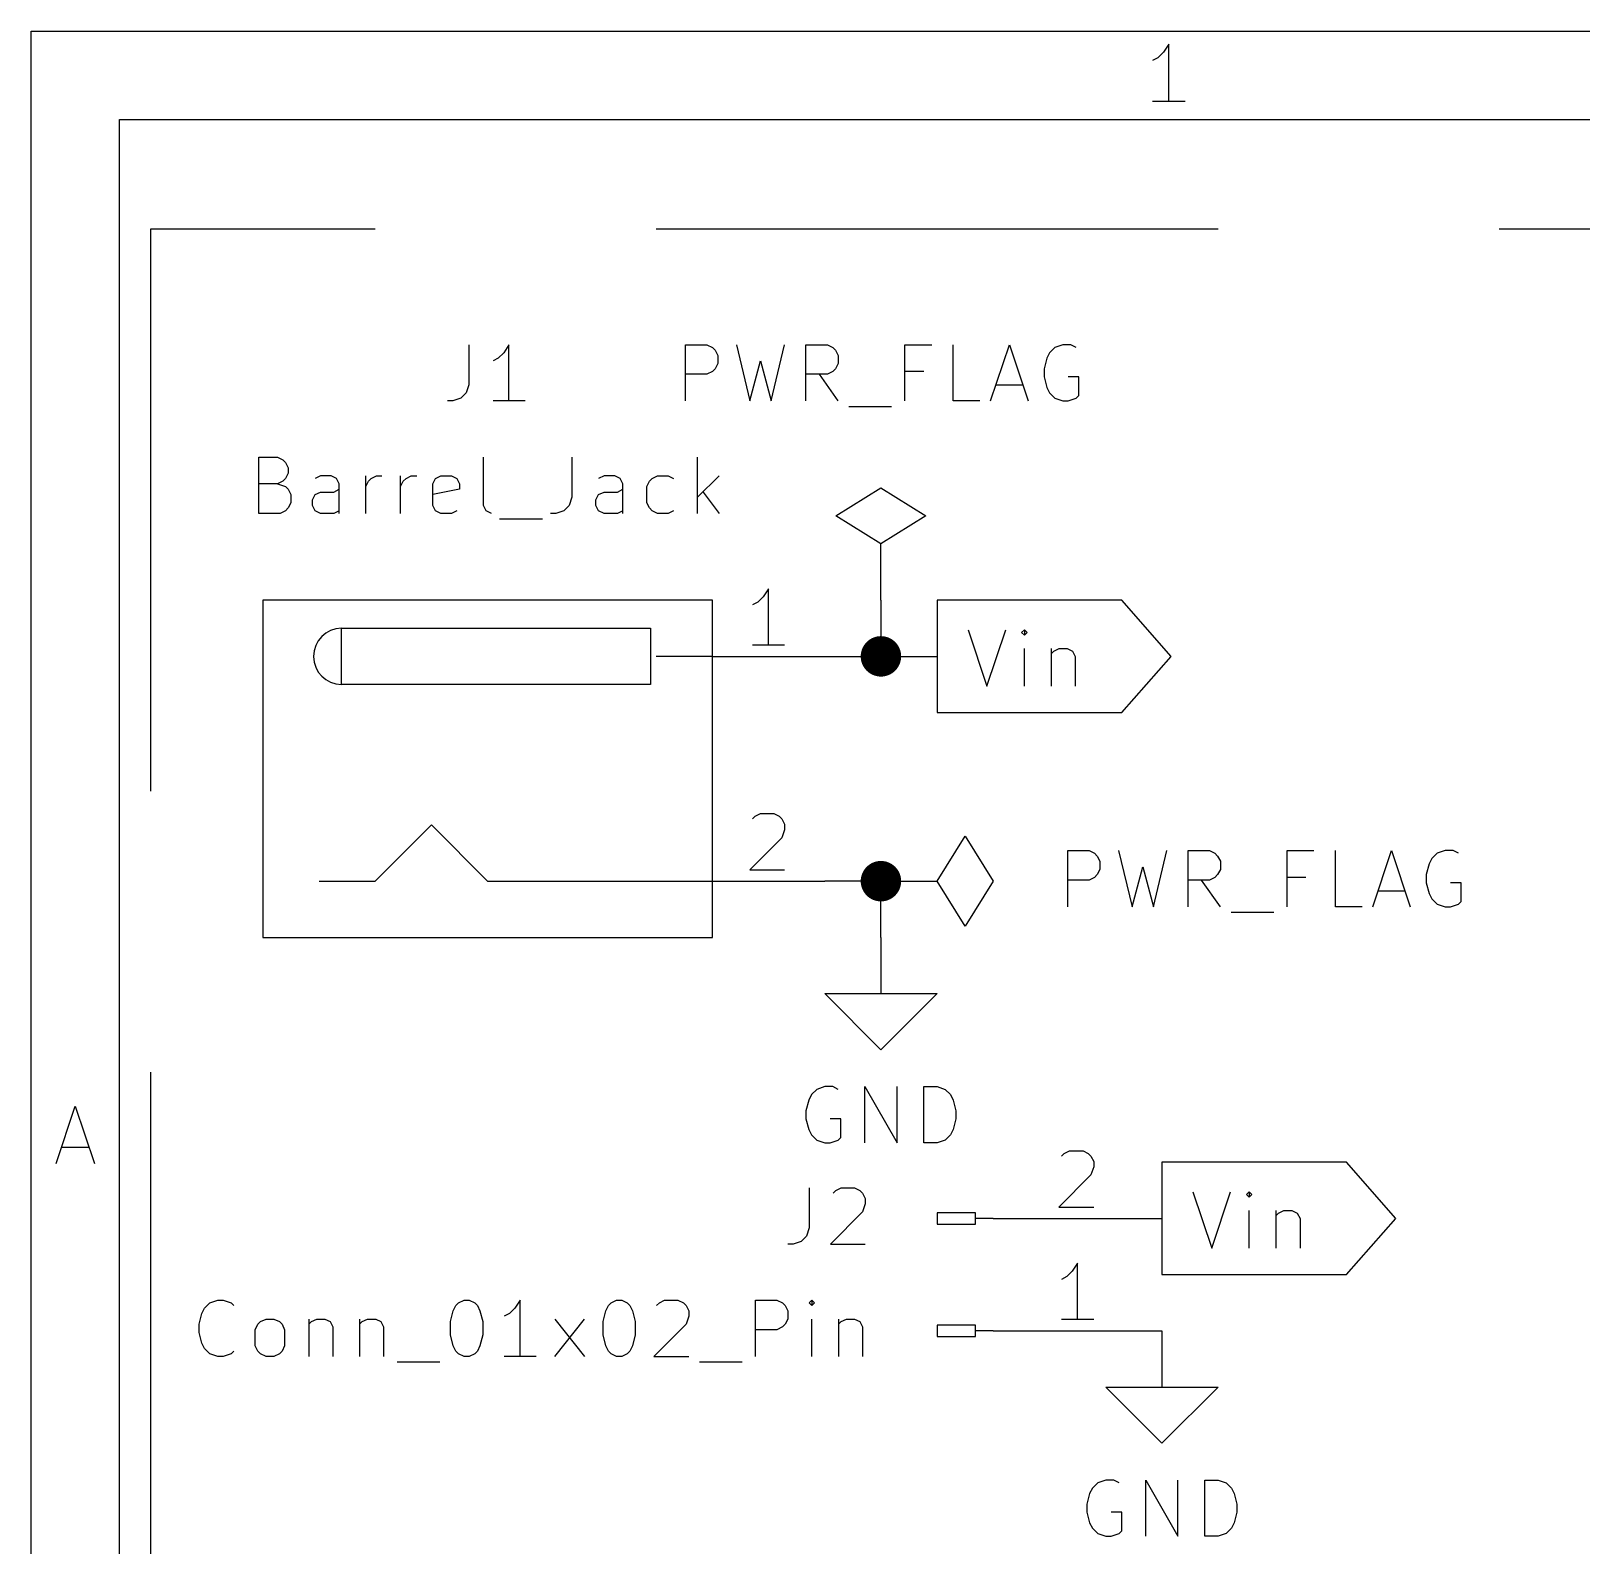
# Model space of a CAD drawing. Extents: x 0.4 to 11.3, y -7.9 to -0.4.
# Drawn here: x 0.394 to 1.774, y -1.741 to -0.394 of the extents above; entities that cross this region are included whole.
import ezdxf

# ---------------------------------------------------------------- set-up
doc = ezdxf.new("R2010")
doc.units = 0
doc.header["$MEASUREMENT"] = 0
doc.linetypes.add('DASHED', pattern=[0.75, 0.5, -0.25])
for name, color, linetype in [('BLUE3', 171, 'CONTINUOUS'), ('CYAN2', 4, 'CONTINUOUS'), ('GREEN3', 91, 'CONTINUOUS'), ('LYELLOW', 51, 'CONTINUOUS'), ('RED2', 1, 'CONTINUOUS'), ('RED3', 11, 'CONTINUOUS')]:
    doc.layers.add(name, color=color, linetype=linetype)

msp = doc.modelspace()

# ---------------------------------------------------------------- linework, layer by layer
at = {"layer": 'BLUE3', "linetype": 'DASHED'}
for p, q in [((0.5, -0.57), (0.5, -3.67)), ((5.2, -0.57), (0.5, -0.57))]:
    msp.add_line(p, q, dxfattribs=at)
at = {"layer": 'CYAN2', "linetype": 'CONTINUOUS'}
for p, q in [((0.7833, -0.6728), (0.7833, -0.7085)), ((0.7833, -0.6728), (0.7833, -0.7085)), ((0.819, -0.6728), (0.8143, -0.6799)), ((0.819, -0.6728), (0.8143, -0.6799)), ((0.819, -0.7228), (0.819, -0.6728)), ((0.819, -0.7228), (0.819, -0.6728)), ((0.9762, -0.7228), (0.9762, -0.6728)), ((0.9762, -0.6728), (0.9952, -0.6728)), ((0.9762, -0.7228), (0.9762, -0.6728)), ((0.9762, -0.6728), (0.9952, -0.6728)), ((0.9952, -0.6728), (1, -0.6752)), ((0.9952, -0.6728), (1, -0.6752)), ((1, -0.6752), (1.0024, -0.6776)), ((1, -0.6752), (1.0024, -0.6776)), ((1.0214, -0.6728), (1.0333, -0.7228)), ((1.0214, -0.6728), (1.0333, -0.7228)), ((1.0524, -0.7228), (1.0643, -0.6728)), ((1.0524, -0.7228), (1.0643, -0.6728)), ((1.0833, -0.7228), (1.0833, -0.6728)), ((1.0833, -0.6728), (1.1024, -0.6728)), ((1.0833, -0.7228), (1.0833, -0.6728)), ((1.0833, -0.6728), (1.1024, -0.6728)), ((1.1024, -0.6728), (1.1071, -0.6752)), ((1.1024, -0.6728), (1.1071, -0.6752)), ((1.1071, -0.6752), (1.1095, -0.6776)), ((1.1071, -0.6752), (1.1095, -0.6776)), ((1.1714, -0.7228), (1.1714, -0.6728)), ((1.1714, -0.6728), (1.1952, -0.6728)), ((1.1714, -0.7228), (1.1714, -0.6728)), ((1.1714, -0.6728), (1.1952, -0.6728)), ((1.2143, -0.7228), (1.2143, -0.6728)), ((1.2143, -0.7228), (1.2143, -0.6728)), ((1.2476, -0.7228), (1.2643, -0.6728)), ((1.2476, -0.7228), (1.2643, -0.6728)), ((1.2643, -0.6728), (1.281, -0.7228)), ((1.2643, -0.6728), (1.281, -0.7228)), ((1.3048, -0.6752), (1.3, -0.6799)), ((1.3048, -0.6752), (1.3, -0.6799)), ((1.3119, -0.6728), (1.3048, -0.6752)), ((1.3119, -0.6728), (1.3048, -0.6752)), ((1.319, -0.6728), (1.3119, -0.6728)), ((1.319, -0.6728), (1.3119, -0.6728)), ((1.3238, -0.6752), (1.319, -0.6728)), ((1.3238, -0.6752), (1.319, -0.6728)), ((0.8095, -0.6847), (0.8048, -0.6871)), ((0.8095, -0.6847), (0.8048, -0.6871)), ((0.8143, -0.6799), (0.8095, -0.6847)), ((0.8143, -0.6799), (0.8095, -0.6847)), ((1.0024, -0.6776), (1.0048, -0.6823)), ((1.0024, -0.6776), (1.0048, -0.6823)), ((1.0048, -0.6895), (1.0024, -0.6942)), ((1.0048, -0.6895), (1.0024, -0.6942)), ((1.0048, -0.6823), (1.0048, -0.6895)), ((1.0048, -0.6823), (1.0048, -0.6895)), ((1.0333, -0.7228), (1.0429, -0.6871)), ((1.0333, -0.7228), (1.0429, -0.6871)), ((1.0429, -0.6871), (1.0524, -0.7228)), ((1.0429, -0.6871), (1.0524, -0.7228)), ((1.1095, -0.6776), (1.1119, -0.6823)), ((1.1095, -0.6776), (1.1119, -0.6823)), ((1.1119, -0.6895), (1.1095, -0.6942)), ((1.1119, -0.6895), (1.1095, -0.6942)), ((1.1119, -0.6823), (1.1119, -0.6895)), ((1.1119, -0.6823), (1.1119, -0.6895)), ((1.2976, -0.6847), (1.2952, -0.6942)), ((1.2976, -0.6847), (1.2952, -0.6942)), ((1.3, -0.6799), (1.2976, -0.6847)), ((1.3, -0.6799), (1.2976, -0.6847)), ((0.9952, -0.699), (0.9762, -0.699)), ((0.9952, -0.699), (0.9762, -0.699)), ((1, -0.6966), (0.9952, -0.699)), ((1, -0.6966), (0.9952, -0.699)), ((1.0024, -0.6942), (1, -0.6966)), ((1.0024, -0.6942), (1, -0.6966)), ((1.1024, -0.699), (1.0833, -0.699)), ((1.1024, -0.699), (1.0833, -0.699)), ((1.1119, -0.7228), (1.0952, -0.699)), ((1.1119, -0.7228), (1.0952, -0.699)), ((1.1071, -0.6966), (1.1024, -0.699)), ((1.1071, -0.6966), (1.1024, -0.699)), ((1.1095, -0.6942), (1.1071, -0.6966)), ((1.1095, -0.6942), (1.1071, -0.6966)), ((1.1881, -0.6966), (1.1714, -0.6966)), ((1.1881, -0.6966), (1.1714, -0.6966)), ((1.2952, -0.6942), (1.2952, -0.7014)), ((1.2952, -0.6942), (1.2952, -0.7014)), ((1.2952, -0.7014), (1.2976, -0.7109)), ((1.2952, -0.7014), (1.2976, -0.7109)), ((1.3262, -0.7014), (1.3167, -0.7014)), ((1.3262, -0.7014), (1.3167, -0.7014)), ((1.3262, -0.718), (1.3262, -0.7014)), ((1.3262, -0.718), (1.3262, -0.7014)), ((0.781, -0.7157), (0.7762, -0.7204)), ((0.781, -0.7157), (0.7762, -0.7204)), ((0.7833, -0.7085), (0.781, -0.7157)), ((0.7833, -0.7085), (0.781, -0.7157)), ((1.2524, -0.7085), (1.2762, -0.7085)), ((1.2524, -0.7085), (1.2762, -0.7085)), ((1.2976, -0.7109), (1.3, -0.7157)), ((1.2976, -0.7109), (1.3, -0.7157)), ((1.3, -0.7157), (1.3048, -0.7204)), ((1.3, -0.7157), (1.3048, -0.7204)), ((0.769, -0.7228), (0.7643, -0.7228)), ((0.769, -0.7228), (0.7643, -0.7228)), ((0.7762, -0.7204), (0.769, -0.7228)), ((0.7762, -0.7204), (0.769, -0.7228)), ((0.8333, -0.7228), (0.8048, -0.7228)), ((0.8333, -0.7228), (0.8048, -0.7228)), ((1.1214, -0.7276), (1.1595, -0.7276)), ((1.1214, -0.7276), (1.1595, -0.7276)), ((1.2381, -0.7228), (1.2143, -0.7228)), ((1.2381, -0.7228), (1.2143, -0.7228)), ((1.3048, -0.7204), (1.3119, -0.7228)), ((1.3048, -0.7204), (1.3119, -0.7228)), ((1.3119, -0.7228), (1.3167, -0.7228)), ((1.3119, -0.7228), (1.3167, -0.7228)), ((1.3167, -0.7228), (1.3238, -0.7204)), ((1.3167, -0.7228), (1.3238, -0.7204)), ((1.3238, -0.7204), (1.3262, -0.718)), ((1.3238, -0.7204), (1.3262, -0.718)), ((0.5964, -0.8228), (0.5964, -0.7728)), ((0.5964, -0.7728), (0.6131, -0.7728)), ((0.5964, -0.8228), (0.5964, -0.7728)), ((0.5964, -0.7728), (0.6131, -0.7728)), ((0.6131, -0.7728), (0.6179, -0.7752)), ((0.6131, -0.7728), (0.6179, -0.7752)), ((0.7964, -0.8157), (0.7964, -0.7728)), ((0.7964, -0.8157), (0.7964, -0.7728)), ((0.875, -0.7728), (0.875, -0.8085)), ((0.875, -0.7728), (0.875, -0.8085)), ((0.9869, -0.8228), (0.9869, -0.7728)), ((0.9869, -0.8228), (0.9869, -0.7728)), ((0.6179, -0.7752), (0.6202, -0.7776)), ((0.6179, -0.7752), (0.6202, -0.7776)), ((0.6202, -0.7776), (0.6226, -0.7823)), ((0.6202, -0.7776), (0.6226, -0.7823)), ((0.6226, -0.7823), (0.6226, -0.7871)), ((0.6226, -0.7823), (0.6226, -0.7871)), ((0.6131, -0.7966), (0.5964, -0.7966)), ((0.6131, -0.7966), (0.5964, -0.7966)), ((0.6179, -0.7942), (0.6131, -0.7966)), ((0.6179, -0.7942), (0.6131, -0.7966)), ((0.6131, -0.7966), (0.6202, -0.799)), ((0.6131, -0.7966), (0.6202, -0.799)), ((0.6202, -0.7919), (0.6179, -0.7942)), ((0.6202, -0.7919), (0.6179, -0.7942)), ((0.6226, -0.7871), (0.6202, -0.7919)), ((0.6226, -0.7871), (0.6202, -0.7919)), ((0.6202, -0.799), (0.6226, -0.8014)), ((0.6202, -0.799), (0.6226, -0.8014)), ((0.6512, -0.7895), (0.6464, -0.7919)), ((0.6512, -0.7895), (0.6464, -0.7919)), ((0.6607, -0.7895), (0.6512, -0.7895)), ((0.6607, -0.7895), (0.6512, -0.7895)), ((0.6655, -0.7919), (0.6607, -0.7895)), ((0.6655, -0.7919), (0.6607, -0.7895)), ((0.6679, -0.7966), (0.6655, -0.7919)), ((0.6679, -0.7966), (0.6655, -0.7919)), ((0.6679, -0.8228), (0.6679, -0.7966)), ((0.6679, -0.8228), (0.6679, -0.7966)), ((0.6917, -0.8228), (0.6917, -0.7895)), ((0.6917, -0.8228), (0.6917, -0.7895)), ((0.6917, -0.799), (0.694, -0.7942)), ((0.6917, -0.799), (0.694, -0.7942)), ((0.694, -0.7942), (0.6964, -0.7919)), ((0.694, -0.7942), (0.6964, -0.7919)), ((0.6964, -0.7919), (0.7012, -0.7895)), ((0.6964, -0.7919), (0.7012, -0.7895)), ((0.7012, -0.7895), (0.706, -0.7895)), ((0.7012, -0.7895), (0.706, -0.7895)), ((0.7226, -0.8228), (0.7226, -0.7895)), ((0.7226, -0.8228), (0.7226, -0.7895)), ((0.7226, -0.799), (0.725, -0.7942)), ((0.7226, -0.799), (0.725, -0.7942)), ((0.725, -0.7942), (0.7274, -0.7919)), ((0.725, -0.7942), (0.7274, -0.7919)), ((0.7274, -0.7919), (0.7321, -0.7895)), ((0.7274, -0.7919), (0.7321, -0.7895)), ((0.7321, -0.7895), (0.7369, -0.7895)), ((0.7321, -0.7895), (0.7369, -0.7895)), ((0.7512, -0.7966), (0.7536, -0.7919)), ((0.7512, -0.7966), (0.7536, -0.7919)), ((0.7512, -0.8157), (0.7512, -0.7966)), ((0.7512, -0.8157), (0.7512, -0.7966)), ((0.7536, -0.7919), (0.7583, -0.7895)), ((0.7536, -0.7919), (0.7583, -0.7895)), ((0.7583, -0.7895), (0.7679, -0.7895)), ((0.7583, -0.7895), (0.7679, -0.7895)), ((0.7679, -0.7895), (0.7726, -0.7919)), ((0.7679, -0.7895), (0.7726, -0.7919)), ((0.7726, -0.7919), (0.775, -0.7966)), ((0.7726, -0.7919), (0.775, -0.7966)), ((0.775, -0.7966), (0.775, -0.8014)), ((0.775, -0.7966), (0.775, -0.8014)), ((0.9036, -0.7895), (0.8988, -0.7919)), ((0.9036, -0.7895), (0.8988, -0.7919)), ((0.9131, -0.7895), (0.9036, -0.7895)), ((0.9131, -0.7895), (0.9036, -0.7895)), ((0.9179, -0.7919), (0.9131, -0.7895)), ((0.9179, -0.7919), (0.9131, -0.7895)), ((0.9202, -0.7966), (0.9179, -0.7919)), ((0.9202, -0.7966), (0.9179, -0.7919)), ((0.9202, -0.8228), (0.9202, -0.7966)), ((0.9202, -0.8228), (0.9202, -0.7966)), ((0.9417, -0.799), (0.944, -0.7942)), ((0.9417, -0.799), (0.944, -0.7942)), ((0.9417, -0.8133), (0.9417, -0.799)), ((0.9417, -0.8133), (0.9417, -0.799)), ((0.944, -0.7942), (0.9464, -0.7919)), ((0.944, -0.7942), (0.9464, -0.7919)), ((0.9464, -0.7919), (0.9512, -0.7895)), ((0.9464, -0.7919), (0.9512, -0.7895)), ((0.9512, -0.7895), (0.9607, -0.7895)), ((0.9512, -0.7895), (0.9607, -0.7895)), ((0.9607, -0.7895), (0.9655, -0.7919)), ((0.9607, -0.7895), (0.9655, -0.7919)), ((1.0059, -0.7895), (0.9869, -0.8085)), ((1.0059, -0.7895), (0.9869, -0.8085)), ((0.6226, -0.8014), (0.625, -0.8061)), ((0.6226, -0.8014), (0.625, -0.8061)), ((0.625, -0.8133), (0.6226, -0.818)), ((0.625, -0.8133), (0.6226, -0.818)), ((0.625, -0.8061), (0.625, -0.8133)), ((0.625, -0.8061), (0.625, -0.8133)), ((0.6441, -0.8109), (0.6464, -0.8061)), ((0.6441, -0.8109), (0.6464, -0.8061)), ((0.6441, -0.8157), (0.6441, -0.8109)), ((0.6441, -0.8157), (0.6441, -0.8109)), ((0.6464, -0.8061), (0.6512, -0.8038)), ((0.6464, -0.8061), (0.6512, -0.8038)), ((0.6512, -0.8038), (0.6631, -0.8038)), ((0.6512, -0.8038), (0.6631, -0.8038)), ((0.6631, -0.8038), (0.6679, -0.8014)), ((0.6631, -0.8038), (0.6679, -0.8014)), ((0.775, -0.8014), (0.7512, -0.8061)), ((0.775, -0.8014), (0.7512, -0.8061)), ((0.875, -0.8085), (0.8726, -0.8157)), ((0.875, -0.8085), (0.8726, -0.8157)), ((0.8964, -0.8109), (0.8988, -0.8061)), ((0.8964, -0.8109), (0.8988, -0.8061)), ((0.8964, -0.8157), (0.8964, -0.8109)), ((0.8964, -0.8157), (0.8964, -0.8109)), ((0.8988, -0.8061), (0.9036, -0.8038)), ((0.8988, -0.8061), (0.9036, -0.8038)), ((0.9036, -0.8038), (0.9155, -0.8038)), ((0.9036, -0.8038), (0.9155, -0.8038)), ((0.9155, -0.8038), (0.9202, -0.8014)), ((0.9155, -0.8038), (0.9202, -0.8014)), ((0.944, -0.818), (0.9417, -0.8133)), ((0.944, -0.818), (0.9417, -0.8133)), ((0.9917, -0.8038), (1.0059, -0.8228)), ((0.9917, -0.8038), (1.0059, -0.8228)), ((0.6155, -0.8228), (0.5964, -0.8228)), ((0.6155, -0.8228), (0.5964, -0.8228)), ((0.6202, -0.8204), (0.6155, -0.8228)), ((0.6202, -0.8204), (0.6155, -0.8228)), ((0.6226, -0.818), (0.6202, -0.8204)), ((0.6226, -0.818), (0.6202, -0.8204)), ((0.6464, -0.8204), (0.6441, -0.8157)), ((0.6464, -0.8204), (0.6441, -0.8157)), ((0.6512, -0.8228), (0.6464, -0.8204)), ((0.6512, -0.8228), (0.6464, -0.8204)), ((0.6631, -0.8228), (0.6512, -0.8228)), ((0.6631, -0.8228), (0.6512, -0.8228)), ((0.6679, -0.8204), (0.6631, -0.8228)), ((0.6679, -0.8204), (0.6631, -0.8228)), ((0.7536, -0.8204), (0.7512, -0.8157)), ((0.7536, -0.8204), (0.7512, -0.8157)), ((0.7583, -0.8228), (0.7536, -0.8204)), ((0.7583, -0.8228), (0.7536, -0.8204)), ((0.7679, -0.8228), (0.7583, -0.8228)), ((0.7679, -0.8228), (0.7583, -0.8228)), ((0.7726, -0.8204), (0.7679, -0.8228)), ((0.7726, -0.8204), (0.7679, -0.8228)), ((0.7988, -0.8204), (0.7964, -0.8157)), ((0.7988, -0.8204), (0.7964, -0.8157)), ((0.8036, -0.8228), (0.7988, -0.8204)), ((0.8036, -0.8228), (0.7988, -0.8204)), ((0.8107, -0.8276), (0.8488, -0.8276)), ((0.8107, -0.8276), (0.8488, -0.8276)), ((0.8607, -0.8228), (0.856, -0.8228)), ((0.8607, -0.8228), (0.856, -0.8228)), ((0.8679, -0.8204), (0.8607, -0.8228)), ((0.8679, -0.8204), (0.8607, -0.8228)), ((0.8726, -0.8157), (0.8679, -0.8204)), ((0.8726, -0.8157), (0.8679, -0.8204)), ((0.8988, -0.8204), (0.8964, -0.8157)), ((0.8988, -0.8204), (0.8964, -0.8157)), ((0.9036, -0.8228), (0.8988, -0.8204)), ((0.9036, -0.8228), (0.8988, -0.8204)), ((0.9155, -0.8228), (0.9036, -0.8228)), ((0.9155, -0.8228), (0.9036, -0.8228)), ((0.9202, -0.8204), (0.9155, -0.8228)), ((0.9202, -0.8204), (0.9155, -0.8228)), ((0.9464, -0.8204), (0.944, -0.818)), ((0.9464, -0.8204), (0.944, -0.818)), ((0.9512, -0.8228), (0.9464, -0.8204)), ((0.9512, -0.8228), (0.9464, -0.8204)), ((0.9607, -0.8228), (0.9512, -0.8228)), ((0.9607, -0.8228), (0.9512, -0.8228)), ((0.9655, -0.8204), (0.9607, -0.8228)), ((0.9655, -0.8204), (0.9607, -0.8228)), ((1.3163, -1.1728), (1.3163, -1.1228)), ((1.3163, -1.1228), (1.3353, -1.1228)), ((1.3353, -1.1228), (1.3401, -1.1252)), ((1.3401, -1.1252), (1.3425, -1.1276)), ((1.3425, -1.1276), (1.3449, -1.1323)), ((1.3615, -1.1228), (1.3734, -1.1728)), ((1.3925, -1.1728), (1.4044, -1.1228)), ((1.4234, -1.1728), (1.4234, -1.1228)), ((1.4234, -1.1228), (1.4425, -1.1228)), ((1.4425, -1.1228), (1.4472, -1.1252)), ((1.4472, -1.1252), (1.4496, -1.1276)), ((1.4496, -1.1276), (1.452, -1.1323)), ((1.5115, -1.1728), (1.5115, -1.1228)), ((1.5115, -1.1228), (1.5353, -1.1228)), ((1.5544, -1.1728), (1.5544, -1.1228)), ((1.5877, -1.1728), (1.6044, -1.1228)), ((1.6044, -1.1228), (1.621, -1.1728)), ((1.6401, -1.1299), (1.6377, -1.1347)), ((1.6449, -1.1252), (1.6401, -1.1299)), ((1.652, -1.1228), (1.6449, -1.1252)), ((1.6591, -1.1228), (1.652, -1.1228)), ((1.6639, -1.1252), (1.6591, -1.1228)), ((1.3425, -1.1442), (1.3401, -1.1466)), ((1.3449, -1.1395), (1.3425, -1.1442)), ((1.3449, -1.1323), (1.3449, -1.1395)), ((1.3734, -1.1728), (1.3829, -1.1371)), ((1.3829, -1.1371), (1.3925, -1.1728)), ((1.4496, -1.1442), (1.4472, -1.1466)), ((1.452, -1.1395), (1.4496, -1.1442)), ((1.452, -1.1323), (1.452, -1.1395)), ((1.6377, -1.1347), (1.6353, -1.1442)), ((1.6353, -1.1442), (1.6353, -1.1514)), ((1.3353, -1.149), (1.3163, -1.149)), ((1.3401, -1.1466), (1.3353, -1.149)), ((1.4425, -1.149), (1.4234, -1.149)), ((1.452, -1.1728), (1.4353, -1.149)), ((1.4472, -1.1466), (1.4425, -1.149)), ((1.5282, -1.1466), (1.5115, -1.1466)), ((1.5925, -1.1585), (1.6163, -1.1585)), ((1.6353, -1.1514), (1.6377, -1.1609)), ((1.6663, -1.1514), (1.6568, -1.1514)), ((1.6663, -1.168), (1.6663, -1.1514)), ((1.5782, -1.1728), (1.5544, -1.1728)), ((1.6377, -1.1609), (1.6401, -1.1657)), ((1.6401, -1.1657), (1.6449, -1.1704)), ((1.6449, -1.1704), (1.652, -1.1728)), ((1.652, -1.1728), (1.6568, -1.1728)), ((1.6568, -1.1728), (1.6639, -1.1704)), ((1.6639, -1.1704), (1.6663, -1.168)), ((1.4615, -1.1776), (1.4996, -1.1776)), ((1.0929, -1.3352), (1.0881, -1.3399)), ((1.0929, -1.3352), (1.0881, -1.3399)), ((1.1, -1.3328), (1.0929, -1.3352)), ((1.1, -1.3328), (1.0929, -1.3352)), ((1.1071, -1.3328), (1.1, -1.3328)), ((1.1071, -1.3328), (1.1, -1.3328)), ((1.1119, -1.3352), (1.1071, -1.3328)), ((1.1119, -1.3352), (1.1071, -1.3328)), ((1.1357, -1.3828), (1.1357, -1.3328)), ((1.1357, -1.3328), (1.1643, -1.3828)), ((1.1357, -1.3828), (1.1357, -1.3328)), ((1.1357, -1.3328), (1.1643, -1.3828)), ((1.1643, -1.3828), (1.1643, -1.3328)), ((1.1643, -1.3828), (1.1643, -1.3328)), ((1.1881, -1.3828), (1.1881, -1.3328)), ((1.1881, -1.3328), (1.2, -1.3328)), ((1.1881, -1.3828), (1.1881, -1.3328)), ((1.1881, -1.3328), (1.2, -1.3328)), ((1.2, -1.3328), (1.2071, -1.3352)), ((1.2, -1.3328), (1.2071, -1.3352)), ((1.2071, -1.3352), (1.2119, -1.3399)), ((1.2071, -1.3352), (1.2119, -1.3399)), ((1.0857, -1.3447), (1.0833, -1.3542)), ((1.0857, -1.3447), (1.0833, -1.3542)), ((1.0881, -1.3399), (1.0857, -1.3447)), ((1.0881, -1.3399), (1.0857, -1.3447)), ((1.2119, -1.3399), (1.2143, -1.3447)), ((1.2119, -1.3399), (1.2143, -1.3447)), ((1.2143, -1.3447), (1.2167, -1.3542)), ((1.2143, -1.3447), (1.2167, -1.3542)), ((1.0833, -1.3542), (1.0833, -1.3614)), ((1.0833, -1.3542), (1.0833, -1.3614)), ((1.0833, -1.3614), (1.0857, -1.3709)), ((1.0833, -1.3614), (1.0857, -1.3709)), ((1.1143, -1.3614), (1.1048, -1.3614)), ((1.1143, -1.3614), (1.1048, -1.3614)), ((1.1143, -1.378), (1.1143, -1.3614)), ((1.1143, -1.378), (1.1143, -1.3614)), ((1.2167, -1.3614), (1.2143, -1.3709)), ((1.2167, -1.3614), (1.2143, -1.3709)), ((1.2167, -1.3542), (1.2167, -1.3614)), ((1.2167, -1.3542), (1.2167, -1.3614)), ((1.0857, -1.3709), (1.0881, -1.3757)), ((1.0857, -1.3709), (1.0881, -1.3757)), ((1.0881, -1.3757), (1.0929, -1.3804)), ((1.0881, -1.3757), (1.0929, -1.3804)), ((1.1119, -1.3804), (1.1143, -1.378)), ((1.1119, -1.3804), (1.1143, -1.378)), ((1.2119, -1.3757), (1.2071, -1.3804)), ((1.2119, -1.3757), (1.2071, -1.3804)), ((1.2143, -1.3709), (1.2119, -1.3757)), ((1.2143, -1.3709), (1.2119, -1.3757)), ((1.0929, -1.3804), (1.1, -1.3828)), ((1.0929, -1.3804), (1.1, -1.3828)), ((1.1, -1.3828), (1.1048, -1.3828)), ((1.1, -1.3828), (1.1048, -1.3828)), ((1.1048, -1.3828), (1.1119, -1.3804)), ((1.1048, -1.3828), (1.1119, -1.3804)), ((1.2, -1.3828), (1.1881, -1.3828)), ((1.2, -1.3828), (1.1881, -1.3828)), ((1.2071, -1.3804), (1.2, -1.3828)), ((1.2071, -1.3804), (1.2, -1.3828)), ((1.0861, -1.4228), (1.0861, -1.4585)), ((1.0861, -1.4228), (1.0861, -1.4585)), ((1.1075, -1.4276), (1.1099, -1.4252)), ((1.1075, -1.4276), (1.1099, -1.4252)), ((1.1099, -1.4252), (1.1147, -1.4228)), ((1.1099, -1.4252), (1.1147, -1.4228)), ((1.1147, -1.4228), (1.1266, -1.4228)), ((1.1147, -1.4228), (1.1266, -1.4228)), ((1.1266, -1.4228), (1.1313, -1.4252)), ((1.1266, -1.4228), (1.1313, -1.4252)), ((1.1313, -1.4252), (1.1337, -1.4276)), ((1.1313, -1.4252), (1.1337, -1.4276)), ((1.1337, -1.4276), (1.1361, -1.4323)), ((1.1337, -1.4276), (1.1361, -1.4323)), ((1.1361, -1.4323), (1.1361, -1.4371)), ((1.1361, -1.4323), (1.1361, -1.4371)), ((1.1337, -1.4442), (1.1051, -1.4728)), ((1.1337, -1.4442), (1.1051, -1.4728)), ((1.1361, -1.4371), (1.1337, -1.4442)), ((1.1361, -1.4371), (1.1337, -1.4442)), ((1.0861, -1.4585), (1.0837, -1.4657)), ((1.0861, -1.4585), (1.0837, -1.4657)), ((1.0718, -1.4728), (1.0671, -1.4728)), ((1.0718, -1.4728), (1.0671, -1.4728)), ((1.079, -1.4704), (1.0718, -1.4728)), ((1.079, -1.4704), (1.0718, -1.4728)), ((1.0837, -1.4657), (1.079, -1.4704)), ((1.0837, -1.4657), (1.079, -1.4704)), ((1.1051, -1.4728), (1.1361, -1.4728)), ((1.1051, -1.4728), (1.1361, -1.4728)), ((0.5456, -1.5347), (0.548, -1.5299)), ((0.5456, -1.5347), (0.548, -1.5299)), ((0.548, -1.5299), (0.5528, -1.5252)), ((0.548, -1.5299), (0.5528, -1.5252)), ((0.5528, -1.5252), (0.5599, -1.5228)), ((0.5528, -1.5252), (0.5599, -1.5228)), ((0.5599, -1.5228), (0.5647, -1.5228)), ((0.5599, -1.5228), (0.5647, -1.5228)), ((0.5647, -1.5228), (0.5718, -1.5252)), ((0.5647, -1.5228), (0.5718, -1.5252)), ((0.5718, -1.5252), (0.5742, -1.5276)), ((0.5718, -1.5252), (0.5742, -1.5276)), ((0.7694, -1.5323), (0.7718, -1.5276)), ((0.7694, -1.5323), (0.7718, -1.5276)), ((0.7718, -1.5276), (0.7742, -1.5252)), ((0.7718, -1.5276), (0.7742, -1.5252)), ((0.7742, -1.5252), (0.779, -1.5228)), ((0.7742, -1.5252), (0.779, -1.5228)), ((0.779, -1.5228), (0.7837, -1.5228)), ((0.779, -1.5228), (0.7837, -1.5228)), ((0.7837, -1.5228), (0.7885, -1.5252)), ((0.7837, -1.5228), (0.7885, -1.5252)), ((0.7885, -1.5252), (0.7909, -1.5276)), ((0.7885, -1.5252), (0.7909, -1.5276)), ((0.7909, -1.5276), (0.7932, -1.5323)), ((0.7909, -1.5276), (0.7932, -1.5323)), ((0.8242, -1.5299), (0.8194, -1.5347)), ((0.8242, -1.5299), (0.8194, -1.5347)), ((0.829, -1.5228), (0.8242, -1.5299)), ((0.829, -1.5228), (0.8242, -1.5299)), ((0.829, -1.5728), (0.829, -1.5228)), ((0.829, -1.5728), (0.829, -1.5228)), ((0.9051, -1.5323), (0.9075, -1.5276)), ((0.9051, -1.5323), (0.9075, -1.5276)), ((0.9075, -1.5276), (0.9099, -1.5252)), ((0.9075, -1.5276), (0.9099, -1.5252)), ((0.9099, -1.5252), (0.9147, -1.5228)), ((0.9099, -1.5252), (0.9147, -1.5228)), ((0.9147, -1.5228), (0.9194, -1.5228)), ((0.9147, -1.5228), (0.9194, -1.5228)), ((0.9194, -1.5228), (0.9242, -1.5252)), ((0.9194, -1.5228), (0.9242, -1.5252)), ((0.9242, -1.5252), (0.9266, -1.5276)), ((0.9242, -1.5252), (0.9266, -1.5276)), ((0.9266, -1.5276), (0.929, -1.5323)), ((0.9266, -1.5276), (0.929, -1.5323)), ((0.9504, -1.5276), (0.9528, -1.5252)), ((0.9504, -1.5276), (0.9528, -1.5252)), ((0.9528, -1.5252), (0.9575, -1.5228)), ((0.9528, -1.5252), (0.9575, -1.5228)), ((0.9575, -1.5228), (0.9694, -1.5228)), ((0.9575, -1.5228), (0.9694, -1.5228)), ((0.9694, -1.5228), (0.9742, -1.5252)), ((0.9694, -1.5228), (0.9742, -1.5252)), ((0.9742, -1.5252), (0.9766, -1.5276)), ((0.9742, -1.5252), (0.9766, -1.5276)), ((0.9766, -1.5276), (0.979, -1.5323)), ((0.9766, -1.5276), (0.979, -1.5323)), ((1.0385, -1.5728), (1.0385, -1.5228)), ((1.0385, -1.5228), (1.0575, -1.5228)), ((1.0385, -1.5728), (1.0385, -1.5228)), ((1.0385, -1.5228), (1.0575, -1.5228)), ((1.0575, -1.5228), (1.0623, -1.5252)), ((1.0575, -1.5228), (1.0623, -1.5252)), ((1.0623, -1.5252), (1.0647, -1.5276)), ((1.0623, -1.5252), (1.0647, -1.5276)), ((1.0647, -1.5276), (1.067, -1.5323)), ((1.0647, -1.5276), (1.067, -1.5323)), ((1.0885, -1.5228), (1.0861, -1.5252)), ((1.0885, -1.5228), (1.0861, -1.5252)), ((1.0861, -1.5252), (1.0885, -1.5276)), ((1.0861, -1.5252), (1.0885, -1.5276)), ((1.0909, -1.5252), (1.0885, -1.5228)), ((1.0885, -1.5228), (1.0885, -1.5276)), ((1.0909, -1.5252), (1.0885, -1.5228)), ((1.0885, -1.5228), (1.0885, -1.5276)), ((1.0885, -1.5276), (1.0909, -1.5252)), ((1.0885, -1.5276), (1.0909, -1.5252)), ((0.5433, -1.5442), (0.5456, -1.5347)), ((0.5433, -1.5442), (0.5456, -1.5347)), ((0.5433, -1.5514), (0.5433, -1.5442)), ((0.5433, -1.5514), (0.5433, -1.5442)), ((0.5933, -1.549), (0.5956, -1.5442)), ((0.5933, -1.549), (0.5956, -1.5442)), ((0.5956, -1.5442), (0.598, -1.5418)), ((0.5956, -1.5442), (0.598, -1.5418)), ((0.598, -1.5418), (0.6028, -1.5395)), ((0.598, -1.5418), (0.6028, -1.5395)), ((0.6028, -1.5395), (0.6099, -1.5395)), ((0.6028, -1.5395), (0.6099, -1.5395)), ((0.6099, -1.5395), (0.6147, -1.5418)), ((0.6099, -1.5395), (0.6147, -1.5418)), ((0.6147, -1.5418), (0.6171, -1.5442)), ((0.6147, -1.5418), (0.6171, -1.5442)), ((0.6171, -1.5442), (0.6194, -1.549)), ((0.6171, -1.5442), (0.6194, -1.549)), ((0.6409, -1.5395), (0.6409, -1.5728)), ((0.6409, -1.5395), (0.6409, -1.5728)), ((0.6409, -1.5442), (0.6432, -1.5418)), ((0.6409, -1.5442), (0.6432, -1.5418)), ((0.6432, -1.5418), (0.648, -1.5395)), ((0.6432, -1.5418), (0.648, -1.5395)), ((0.648, -1.5395), (0.6552, -1.5395)), ((0.648, -1.5395), (0.6552, -1.5395)), ((0.6552, -1.5395), (0.6599, -1.5418)), ((0.6552, -1.5395), (0.6599, -1.5418)), ((0.6599, -1.5418), (0.6623, -1.5466)), ((0.6599, -1.5418), (0.6623, -1.5466)), ((0.6861, -1.5395), (0.6861, -1.5728)), ((0.6861, -1.5395), (0.6861, -1.5728)), ((0.6861, -1.5442), (0.6885, -1.5418)), ((0.6861, -1.5442), (0.6885, -1.5418)), ((0.6885, -1.5418), (0.6932, -1.5395)), ((0.6885, -1.5418), (0.6932, -1.5395)), ((0.6932, -1.5395), (0.7004, -1.5395)), ((0.6932, -1.5395), (0.7004, -1.5395)), ((0.7004, -1.5395), (0.7051, -1.5418)), ((0.7004, -1.5395), (0.7051, -1.5418)), ((0.7051, -1.5418), (0.7075, -1.5466)), ((0.7051, -1.5418), (0.7075, -1.5466)), ((0.7671, -1.5418), (0.7694, -1.5323)), ((0.7671, -1.5418), (0.7694, -1.5323)), ((0.7671, -1.5537), (0.7671, -1.5418)), ((0.7671, -1.5537), (0.7671, -1.5418)), ((0.7932, -1.5323), (0.7956, -1.5418)), ((0.7932, -1.5323), (0.7956, -1.5418)), ((0.7956, -1.5418), (0.7956, -1.5537)), ((0.7956, -1.5418), (0.7956, -1.5537)), ((0.8194, -1.5347), (0.8147, -1.5371)), ((0.8194, -1.5347), (0.8147, -1.5371)), ((0.8599, -1.5728), (0.8861, -1.5395)), ((0.8599, -1.5395), (0.8861, -1.5728)), ((0.8599, -1.5728), (0.8861, -1.5395)), ((0.8599, -1.5395), (0.8861, -1.5728)), ((0.9028, -1.5418), (0.9051, -1.5323)), ((0.9028, -1.5418), (0.9051, -1.5323)), ((0.9028, -1.5537), (0.9028, -1.5418)), ((0.9028, -1.5537), (0.9028, -1.5418)), ((0.929, -1.5323), (0.9313, -1.5418)), ((0.929, -1.5323), (0.9313, -1.5418)), ((0.9313, -1.5418), (0.9313, -1.5537)), ((0.9313, -1.5418), (0.9313, -1.5537)), ((0.9766, -1.5442), (0.948, -1.5728)), ((0.9766, -1.5442), (0.948, -1.5728)), ((0.979, -1.5371), (0.9766, -1.5442)), ((0.979, -1.5371), (0.9766, -1.5442)), ((0.979, -1.5323), (0.979, -1.5371)), ((0.979, -1.5323), (0.979, -1.5371)), ((1.0647, -1.5442), (1.0623, -1.5466)), ((1.0647, -1.5442), (1.0623, -1.5466)), ((1.067, -1.5395), (1.0647, -1.5442)), ((1.067, -1.5395), (1.0647, -1.5442)), ((1.067, -1.5323), (1.067, -1.5395)), ((1.067, -1.5323), (1.067, -1.5395)), ((1.0885, -1.5728), (1.0885, -1.5395)), ((1.0885, -1.5728), (1.0885, -1.5395)), ((1.1123, -1.5395), (1.1123, -1.5728)), ((1.1123, -1.5395), (1.1123, -1.5728)), ((1.1123, -1.5442), (1.1147, -1.5418)), ((1.1123, -1.5442), (1.1147, -1.5418)), ((1.1147, -1.5418), (1.1194, -1.5395)), ((1.1147, -1.5418), (1.1194, -1.5395)), ((1.1194, -1.5395), (1.1266, -1.5395)), ((1.1194, -1.5395), (1.1266, -1.5395)), ((1.1266, -1.5395), (1.1313, -1.5418)), ((1.1266, -1.5395), (1.1313, -1.5418)), ((1.1313, -1.5418), (1.1337, -1.5466)), ((1.1313, -1.5418), (1.1337, -1.5466)), ((0.5456, -1.5609), (0.5433, -1.5514)), ((0.5456, -1.5609), (0.5433, -1.5514)), ((0.5933, -1.5633), (0.5933, -1.549)), ((0.5933, -1.5633), (0.5933, -1.549)), ((0.6194, -1.549), (0.6194, -1.5633)), ((0.6194, -1.549), (0.6194, -1.5633)), ((0.6623, -1.5466), (0.6623, -1.5728)), ((0.6623, -1.5466), (0.6623, -1.5728)), ((0.7075, -1.5466), (0.7075, -1.5728)), ((0.7075, -1.5466), (0.7075, -1.5728)), ((0.7694, -1.5633), (0.7671, -1.5537)), ((0.7694, -1.5633), (0.7671, -1.5537)), ((0.7956, -1.5537), (0.7932, -1.5633)), ((0.7956, -1.5537), (0.7932, -1.5633)), ((0.9051, -1.5633), (0.9028, -1.5537)), ((0.9051, -1.5633), (0.9028, -1.5537)), ((0.9313, -1.5537), (0.929, -1.5633)), ((0.9313, -1.5537), (0.929, -1.5633)), ((1.0575, -1.549), (1.0385, -1.549)), ((1.0575, -1.549), (1.0385, -1.549)), ((1.0623, -1.5466), (1.0575, -1.549)), ((1.0623, -1.5466), (1.0575, -1.549)), ((1.1337, -1.5466), (1.1337, -1.5728)), ((1.1337, -1.5466), (1.1337, -1.5728)), ((0.548, -1.5657), (0.5456, -1.5609)), ((0.548, -1.5657), (0.5456, -1.5609)), ((0.5528, -1.5704), (0.548, -1.5657)), ((0.5528, -1.5704), (0.548, -1.5657)), ((0.5599, -1.5728), (0.5528, -1.5704)), ((0.5599, -1.5728), (0.5528, -1.5704)), ((0.5647, -1.5728), (0.5599, -1.5728)), ((0.5647, -1.5728), (0.5599, -1.5728)), ((0.5718, -1.5704), (0.5647, -1.5728)), ((0.5718, -1.5704), (0.5647, -1.5728)), ((0.5742, -1.568), (0.5718, -1.5704)), ((0.5742, -1.568), (0.5718, -1.5704)), ((0.5956, -1.568), (0.5933, -1.5633)), ((0.5956, -1.568), (0.5933, -1.5633)), ((0.598, -1.5704), (0.5956, -1.568)), ((0.598, -1.5704), (0.5956, -1.568)), ((0.6028, -1.5728), (0.598, -1.5704)), ((0.6028, -1.5728), (0.598, -1.5704)), ((0.6099, -1.5728), (0.6028, -1.5728)), ((0.6099, -1.5728), (0.6028, -1.5728)), ((0.6147, -1.5704), (0.6099, -1.5728)), ((0.6147, -1.5704), (0.6099, -1.5728)), ((0.6171, -1.568), (0.6147, -1.5704)), ((0.6171, -1.568), (0.6147, -1.5704)), ((0.6194, -1.5633), (0.6171, -1.568)), ((0.6194, -1.5633), (0.6171, -1.568)), ((0.7718, -1.568), (0.7694, -1.5633)), ((0.7718, -1.568), (0.7694, -1.5633)), ((0.7742, -1.5704), (0.7718, -1.568)), ((0.7742, -1.5704), (0.7718, -1.568)), ((0.779, -1.5728), (0.7742, -1.5704)), ((0.779, -1.5728), (0.7742, -1.5704)), ((0.7837, -1.5728), (0.779, -1.5728)), ((0.7837, -1.5728), (0.779, -1.5728)), ((0.7885, -1.5704), (0.7837, -1.5728)), ((0.7885, -1.5704), (0.7837, -1.5728)), ((0.7909, -1.568), (0.7885, -1.5704)), ((0.7909, -1.568), (0.7885, -1.5704)), ((0.7932, -1.5633), (0.7909, -1.568)), ((0.7932, -1.5633), (0.7909, -1.568)), ((0.8432, -1.5728), (0.8147, -1.5728)), ((0.8432, -1.5728), (0.8147, -1.5728)), ((0.9075, -1.568), (0.9051, -1.5633)), ((0.9075, -1.568), (0.9051, -1.5633)), ((0.9099, -1.5704), (0.9075, -1.568)), ((0.9099, -1.5704), (0.9075, -1.568)), ((0.9147, -1.5728), (0.9099, -1.5704)), ((0.9147, -1.5728), (0.9099, -1.5704)), ((0.9194, -1.5728), (0.9147, -1.5728)), ((0.9194, -1.5728), (0.9147, -1.5728)), ((0.9242, -1.5704), (0.9194, -1.5728)), ((0.9242, -1.5704), (0.9194, -1.5728)), ((0.9266, -1.568), (0.9242, -1.5704)), ((0.9266, -1.568), (0.9242, -1.5704)), ((0.929, -1.5633), (0.9266, -1.568)), ((0.929, -1.5633), (0.9266, -1.568)), ((0.948, -1.5728), (0.979, -1.5728)), ((0.948, -1.5728), (0.979, -1.5728)), ((0.7194, -1.5776), (0.7575, -1.5776)), ((0.7194, -1.5776), (0.7575, -1.5776)), ((0.9885, -1.5776), (1.0266, -1.5776)), ((0.9885, -1.5776), (1.0266, -1.5776)), ((1.35, -1.6828), (1.3429, -1.6852)), ((1.35, -1.6828), (1.3429, -1.6852)), ((1.3571, -1.6828), (1.35, -1.6828)), ((1.3571, -1.6828), (1.35, -1.6828)), ((1.3619, -1.6852), (1.3571, -1.6828)), ((1.3619, -1.6852), (1.3571, -1.6828)), ((1.3857, -1.7328), (1.3857, -1.6828)), ((1.3857, -1.6828), (1.4143, -1.7328)), ((1.3857, -1.7328), (1.3857, -1.6828)), ((1.3857, -1.6828), (1.4143, -1.7328)), ((1.4143, -1.7328), (1.4143, -1.6828)), ((1.4143, -1.7328), (1.4143, -1.6828)), ((1.4381, -1.7328), (1.4381, -1.6828)), ((1.4381, -1.6828), (1.45, -1.6828)), ((1.4381, -1.7328), (1.4381, -1.6828)), ((1.4381, -1.6828), (1.45, -1.6828)), ((1.45, -1.6828), (1.4571, -1.6852)), ((1.45, -1.6828), (1.4571, -1.6852)), ((1.3357, -1.6947), (1.3333, -1.7042)), ((1.3357, -1.6947), (1.3333, -1.7042)), ((1.3381, -1.6899), (1.3357, -1.6947)), ((1.3381, -1.6899), (1.3357, -1.6947)), ((1.3429, -1.6852), (1.3381, -1.6899)), ((1.3429, -1.6852), (1.3381, -1.6899)), ((1.4571, -1.6852), (1.4619, -1.6899)), ((1.4571, -1.6852), (1.4619, -1.6899)), ((1.4619, -1.6899), (1.4643, -1.6947)), ((1.4619, -1.6899), (1.4643, -1.6947)), ((1.4643, -1.6947), (1.4667, -1.7042)), ((1.4643, -1.6947), (1.4667, -1.7042)), ((1.3333, -1.7042), (1.3333, -1.7114)), ((1.3333, -1.7042), (1.3333, -1.7114)), ((1.4667, -1.7042), (1.4667, -1.7114)), ((1.4667, -1.7042), (1.4667, -1.7114)), ((1.3333, -1.7114), (1.3357, -1.7209)), ((1.3333, -1.7114), (1.3357, -1.7209)), ((1.3357, -1.7209), (1.3381, -1.7257)), ((1.3357, -1.7209), (1.3381, -1.7257)), ((1.3643, -1.7114), (1.3548, -1.7114)), ((1.3643, -1.7114), (1.3548, -1.7114)), ((1.3643, -1.728), (1.3643, -1.7114)), ((1.3643, -1.728), (1.3643, -1.7114)), ((1.4643, -1.7209), (1.4619, -1.7257)), ((1.4643, -1.7209), (1.4619, -1.7257)), ((1.4667, -1.7114), (1.4643, -1.7209)), ((1.4667, -1.7114), (1.4643, -1.7209)), ((1.3381, -1.7257), (1.3429, -1.7304)), ((1.3381, -1.7257), (1.3429, -1.7304)), ((1.3429, -1.7304), (1.35, -1.7328)), ((1.3429, -1.7304), (1.35, -1.7328)), ((1.35, -1.7328), (1.3548, -1.7328)), ((1.35, -1.7328), (1.3548, -1.7328)), ((1.3548, -1.7328), (1.3619, -1.7304)), ((1.3548, -1.7328), (1.3619, -1.7304)), ((1.3619, -1.7304), (1.3643, -1.728)), ((1.3619, -1.7304), (1.3643, -1.728)), ((1.45, -1.7328), (1.4381, -1.7328)), ((1.45, -1.7328), (1.4381, -1.7328)), ((1.4571, -1.7304), (1.45, -1.7328)), ((1.4571, -1.7304), (1.45, -1.7328)), ((1.4619, -1.7257), (1.4571, -1.7304)), ((1.4619, -1.7257), (1.4571, -1.7304))]:
    msp.add_line(p, q, dxfattribs=at)
at = {"layer": 'GREEN3', "linetype": 'CONTINUOUS'}
for p, q in [((1.15, -0.9), (1.15, -0.95)), ((1.1, -0.95), (1.15, -0.95)), ((1.15, -0.95), (1.2, -0.95)), ((1.15, -1.15), (1.1, -1.15)), ((1.15, -1.2), (1.15, -1.15))]:
    msp.add_line(p, q, dxfattribs=at)
at = {"layer": 'GREEN3', "const_width": 0.018}
for points in [[(1.141, -0.95, 1), (1.159, -0.95, 1)], [(1.141, -1.15, 1), (1.159, -1.15, 1)]]:
    msp.add_lwpolyline(points, format="xyb", close=True, dxfattribs=at)
at = {"layer": 'LYELLOW', "linetype": 'CONTINUOUS'}
for p, q in [((0.6, -0.9), (0.6, -1.2)), ((1, -0.9), (0.6, -0.9)), ((1, -1.2), (1, -0.9)), ((0.6, -1.2), (1, -1.2))]:
    msp.add_line(p, q, dxfattribs=at)
at = {"layer": 'RED2', "linetype": 'CONTINUOUS'}
for p, q in [((0.3937, -0.3937), (11.2993, -0.3937)), ((0.3937, -7.8743), (0.3937, -0.3937)), ((1.4013, -0.4126), (1.3965, -0.4174)), ((1.4062, -0.4053), (1.4013, -0.4126)), ((1.4062, -0.4564), (1.4062, -0.4053)), ((1.3965, -0.4174), (1.3916, -0.4199)), ((1.4208, -0.4564), (1.3916, -0.4564)), ((0.4724, -0.4724), (11.2206, -0.4724)), ((0.4724, -7.7956), (0.4724, -0.4724)), ((1.11, -0.825), (1.15, -0.8)), ((1.15, -0.8), (1.19, -0.825)), ((1.15, -0.85), (1.11, -0.825)), ((1.19, -0.825), (1.15, -0.85)), ((1.15, -0.9), (1.15, -0.85)), ((0.6, -0.9), (0.6, -1.2)), ((1, -0.9), (0.6, -0.9)), ((1, -1.2), (1, -0.9)), ((1.3644, -0.9), (1.2, -0.9)), ((1.2, -0.9), (1.2, -0.95)), ((1.4082, -0.95), (1.3644, -0.9)), ((0.67, -0.975), (0.67, -0.925)), ((0.67, -0.925), (0.945, -0.925)), ((0.945, -0.925), (0.945, -0.975)), ((1.2276, -0.9264), (1.2443, -0.9764)), ((1.2443, -0.9764), (1.261, -0.9264)), ((1.2776, -0.9264), (1.2752, -0.9288)), ((1.2752, -0.9288), (1.2776, -0.9311)), ((1.28, -0.9288), (1.2776, -0.9264)), ((1.2776, -0.9264), (1.2776, -0.9311)), ((1.2776, -0.9311), (1.28, -0.9288)), ((1, -0.95), (0.95, -0.95)), ((1, -0.95), (1.1, -0.95)), ((1, -0.95), (1.1, -0.95)), ((1.2, -0.95), (1.2, -1)), ((1.2776, -0.9764), (1.2776, -0.943)), ((1.3014, -0.943), (1.3014, -0.9764)), ((1.3014, -0.9478), (1.3038, -0.9454)), ((1.3038, -0.9454), (1.3086, -0.943)), ((1.3086, -0.943), (1.3157, -0.943)), ((1.3157, -0.943), (1.3205, -0.9454)), ((1.3205, -0.9454), (1.3229, -0.9502)), ((1.3229, -0.9502), (1.3229, -0.9764)), ((1.3644, -1), (1.4082, -0.95)), ((0.945, -0.975), (0.67, -0.975)), ((1.2, -1), (1.3644, -1)), ((0.7, -1.15), (0.75, -1.1)), ((0.75, -1.1), (0.8, -1.15)), ((1.2, -1.15), (1.225, -1.11)), ((1.225, -1.11), (1.25, -1.15)), ((0.65, -1.15), (0.7, -1.15)), ((0.8, -1.15), (0.9, -1.15)), ((0.9, -1.15), (1, -1.15)), ((1, -1.15), (1.1, -1.15)), ((1, -1.15), (1.1, -1.15)), ((1.15, -1.15), (1.2, -1.15)), ((1.225, -1.19), (1.2, -1.15)), ((1.25, -1.15), (1.225, -1.19)), ((0.6, -1.2), (1, -1.2)), ((1.15, -1.2), (1.15, -1.25)), ((1.15, -1.3), (1.1, -1.25)), ((1.1, -1.25), (1.15, -1.25)), ((1.15, -1.25), (1.2, -1.25)), ((1.2, -1.25), (1.15, -1.3)), ((0.416, -1.4013), (0.4331, -1.3501)), ((0.4331, -1.3501), (0.4501, -1.4013)), ((0.4209, -1.3867), (0.4453, -1.3867)), ((1.5644, -1.4), (1.4, -1.4)), ((1.4, -1.4), (1.4, -1.45)), ((1.6082, -1.45), (1.5644, -1.4)), ((1.4276, -1.4264), (1.4443, -1.4764)), ((1.4443, -1.4764), (1.461, -1.4264)), ((1.4776, -1.4264), (1.4752, -1.4288)), ((1.4752, -1.4288), (1.4776, -1.4311)), ((1.48, -1.4288), (1.4776, -1.4264)), ((1.4776, -1.4264), (1.4776, -1.4311)), ((1.4776, -1.4311), (1.48, -1.4288)), ((1.234, -1.445), (1.2, -1.445)), ((1.2, -1.445), (1.2, -1.455)), ((1.234, -1.455), (1.234, -1.445)), ((1.4776, -1.4764), (1.4776, -1.443)), ((1.5014, -1.443), (1.5014, -1.4764)), ((1.5014, -1.4478), (1.5038, -1.4454)), ((1.5038, -1.4454), (1.5086, -1.443)), ((1.5086, -1.443), (1.5157, -1.443)), ((1.5157, -1.443), (1.5205, -1.4454)), ((1.5205, -1.4454), (1.5229, -1.4502)), ((1.2, -1.455), (1.234, -1.455)), ((1.25, -1.45), (1.234, -1.45)), ((1.25, -1.45), (1.4, -1.45)), ((1.25, -1.45), (1.4, -1.45)), ((1.4, -1.45), (1.4, -1.5)), ((1.5229, -1.4502), (1.5229, -1.4764)), ((1.5644, -1.5), (1.6082, -1.45)), ((1.4, -1.5), (1.5644, -1.5)), ((1.234, -1.545), (1.2, -1.545)), ((1.2, -1.545), (1.2, -1.555)), ((1.234, -1.555), (1.234, -1.545)), ((1.2, -1.555), (1.234, -1.555)), ((1.25, -1.55), (1.234, -1.55)), ((1.25, -1.55), (1.4, -1.55)), ((1.25, -1.55), (1.4, -1.55)), ((1.4, -1.55), (1.4, -1.6)), ((1.4, -1.65), (1.35, -1.6)), ((1.35, -1.6), (1.4, -1.6)), ((1.4, -1.6), (1.45, -1.6)), ((1.45, -1.6), (1.4, -1.65))]:
    msp.add_line(p, q, dxfattribs=at)
at = {"layer": 'RED2'}
msp.add_arc((0.6701, -0.95), 0.025, 90.1805, 269.8195, dxfattribs=at)
msp.add_arc((0.6701, -0.95), 0.025, 90.1805, 269.8195, dxfattribs=at)
at = {"layer": 'RED3', "linetype": 'CONTINUOUS'}
for p, q in [((1.0452, -0.897), (1.0405, -0.9018)), ((1.0452, -0.897), (1.0405, -0.9018)), ((1.05, -0.8899), (1.0452, -0.897)), ((1.05, -0.8899), (1.0452, -0.897)), ((1.05, -0.9399), (1.05, -0.8899)), ((1.05, -0.9399), (1.05, -0.8899)), ((1.0405, -0.9018), (1.0357, -0.9042)), ((1.0405, -0.9018), (1.0357, -0.9042)), ((1.0643, -0.9399), (1.0357, -0.9399)), ((1.0643, -0.9399), (1.0357, -0.9399)), ((1.0381, -1.0923), (1.0429, -1.0899)), ((1.0381, -1.0923), (1.0429, -1.0899)), ((1.0429, -1.0899), (1.0548, -1.0899)), ((1.0429, -1.0899), (1.0548, -1.0899)), ((1.0548, -1.0899), (1.0595, -1.0923)), ((1.0548, -1.0899), (1.0595, -1.0923)), ((1.0357, -1.0946), (1.0381, -1.0923)), ((1.0357, -1.0946), (1.0381, -1.0923)), ((1.0595, -1.0923), (1.0619, -1.0946)), ((1.0595, -1.0923), (1.0619, -1.0946)), ((1.0619, -1.0946), (1.0643, -1.0994)), ((1.0619, -1.0946), (1.0643, -1.0994)), ((1.0643, -1.0994), (1.0643, -1.1042)), ((1.0643, -1.0994), (1.0643, -1.1042)), ((1.0619, -1.1113), (1.0333, -1.1399)), ((1.0619, -1.1113), (1.0333, -1.1399)), ((1.0643, -1.1042), (1.0619, -1.1113)), ((1.0643, -1.1042), (1.0619, -1.1113)), ((1.0333, -1.1399), (1.0643, -1.1399)), ((1.0333, -1.1399), (1.0643, -1.1399)), ((1.3107, -1.3946), (1.3131, -1.3923)), ((1.3107, -1.3946), (1.3131, -1.3923)), ((1.3131, -1.3923), (1.3179, -1.3899)), ((1.3131, -1.3923), (1.3179, -1.3899)), ((1.3179, -1.3899), (1.3298, -1.3899)), ((1.3179, -1.3899), (1.3298, -1.3899)), ((1.3298, -1.3899), (1.3345, -1.3923)), ((1.3298, -1.3899), (1.3345, -1.3923)), ((1.3345, -1.3923), (1.3369, -1.3946)), ((1.3345, -1.3923), (1.3369, -1.3946)), ((1.3369, -1.3946), (1.3393, -1.3994)), ((1.3369, -1.3946), (1.3393, -1.3994)), ((1.3393, -1.4042), (1.3369, -1.4113)), ((1.3393, -1.4042), (1.3369, -1.4113)), ((1.3393, -1.3994), (1.3393, -1.4042)), ((1.3393, -1.3994), (1.3393, -1.4042)), ((1.3369, -1.4113), (1.3083, -1.4399)), ((1.3369, -1.4113), (1.3083, -1.4399)), ((1.3083, -1.4399), (1.3393, -1.4399)), ((1.3083, -1.4399), (1.3393, -1.4399)), ((1.325, -1.4899), (1.3202, -1.497)), ((1.325, -1.4899), (1.3202, -1.497)), ((1.325, -1.5399), (1.325, -1.4899)), ((1.325, -1.5399), (1.325, -1.4899)), ((1.3155, -1.5018), (1.3107, -1.5042)), ((1.3155, -1.5018), (1.3107, -1.5042)), ((1.3202, -1.497), (1.3155, -1.5018)), ((1.3202, -1.497), (1.3155, -1.5018)), ((1.3393, -1.5399), (1.3107, -1.5399)), ((1.3393, -1.5399), (1.3107, -1.5399))]:
    msp.add_line(p, q, dxfattribs=at)

doc.saveas('drawing.dxf')
